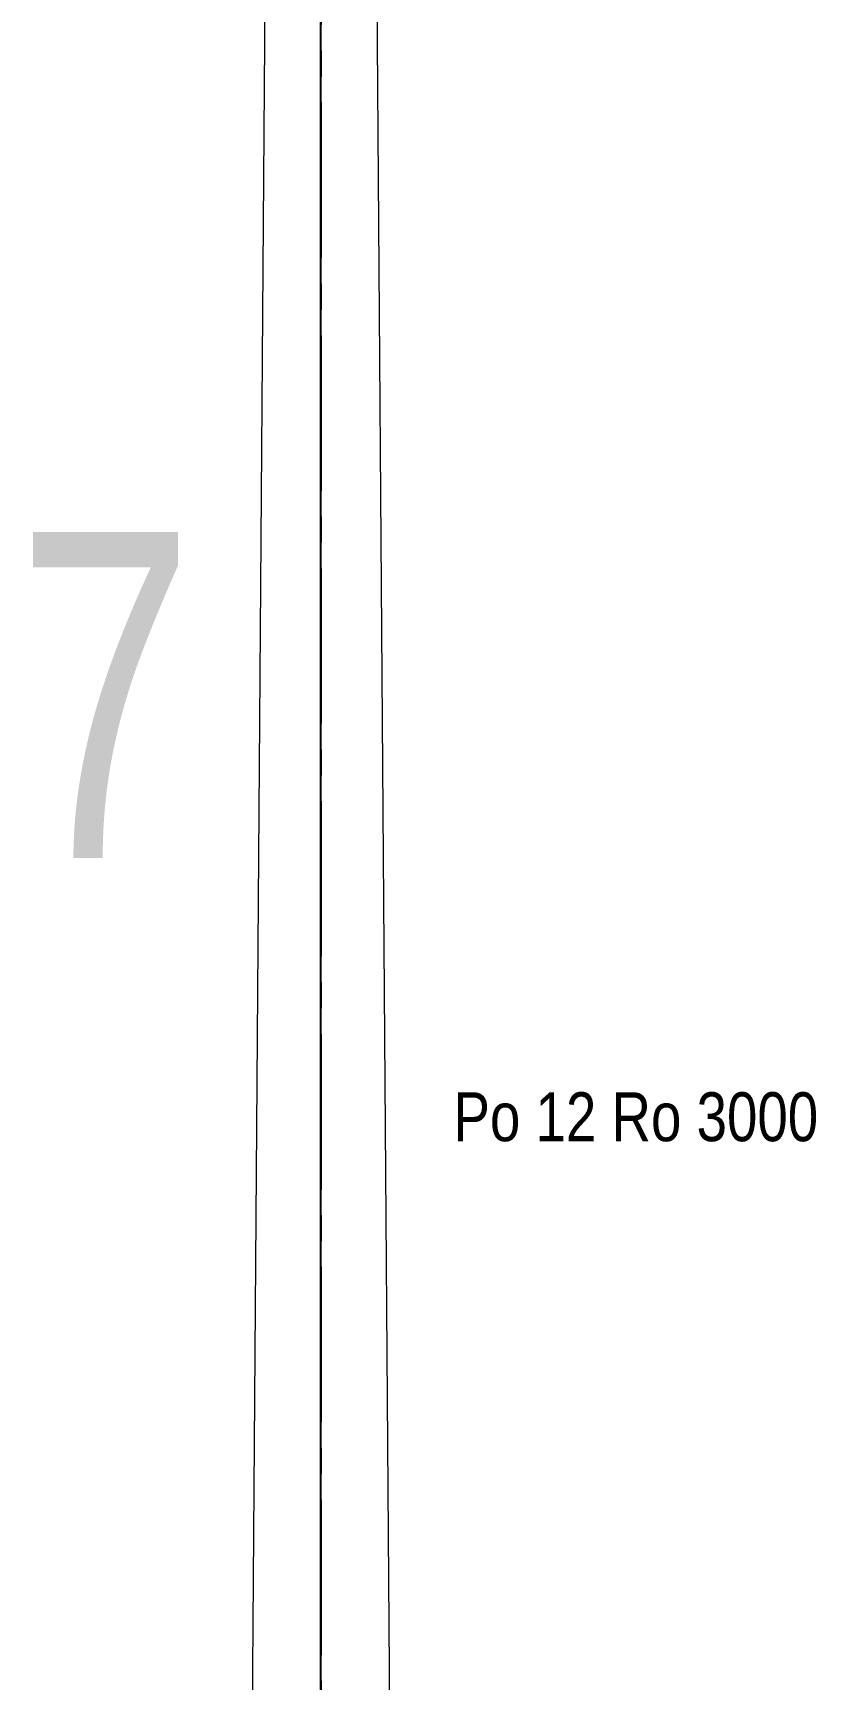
# Model space of a CAD drawing. Header units: millimetres. Extents: x 1587714 to 3094800, y -694377 to -413614.
# Drawn here: x 2353581 to 2355982, y -557697 to -552647 of the extents above; entities that cross this region are included whole.
import ezdxf

# ---------------------------------------------------------------- set-up
doc = ezdxf.new("R2010")
doc.units = ezdxf.units.MM
doc.linetypes.add('CENTER2', pattern=[28.575, 19.05, -3.175, 3.175, -3.175])
for name, color, linetype in [('0_EJES', 1, 'CENTER2'), ('M_DIM', 1, 'Continuous'), ('Textos catenaria', 7, 'Continuous')]:
    doc.layers.add(name, color=color, linetype=linetype)
doc.styles.add('ARIAL', font='arial.ttf', dxfattribs={"width": 0.8})
doc.styles.add('ROMANS', font='arial.ttf', dxfattribs={"width": 0.7})

# ---------------------------------------------------------------- blocks, each defined once
blk = doc.blocks.new('poste RT1 vista lateral')
at = {"color": 7, "linetype": 'Continuous', "lineweight": 15}
for p, q in [((-163.558, 7339.8697), (-220.0113, -235.0113)), ((223.8493, -749.997), (163.5753, 7337.5485))]:
    blk.add_line(p, q, dxfattribs=at)
at = {"layer": '0_EJES', "color": 8, "ltscale": 25}
blk.add_line((0, 9456.7294), (0, -3367.6032), dxfattribs=at)
at = {"layer": 'M_DIM', "color": 7, "style": 'ARIAL', "width": 0.8}
blk.add_text('Po 12 Ro 3000', height=150, dxfattribs=at).set_placement((406.2603, 2698.8603))

msp = doc.modelspace()

# ---------------------------------------------------------------- linework, layer by layer
at = {"color": 8}
msp.add_line((2354464.0477, -588157.058), (2354464.0477, -529054.325), dxfattribs=at)

# ---------------------------------------------------------------- block references
msp.add_blockref('poste RT1 vista lateral', (2354464.0477, -558745.6049))

# ---------------------------------------------------------------- texts
at = {"layer": 'Textos catenaria', "style": 'ROMANS', "width": 0.7}
msp.add_text('7', height=1000, dxfattribs=at).set_placement((2353530.6743, -555177.7077))

doc.saveas('drawing.dxf')
